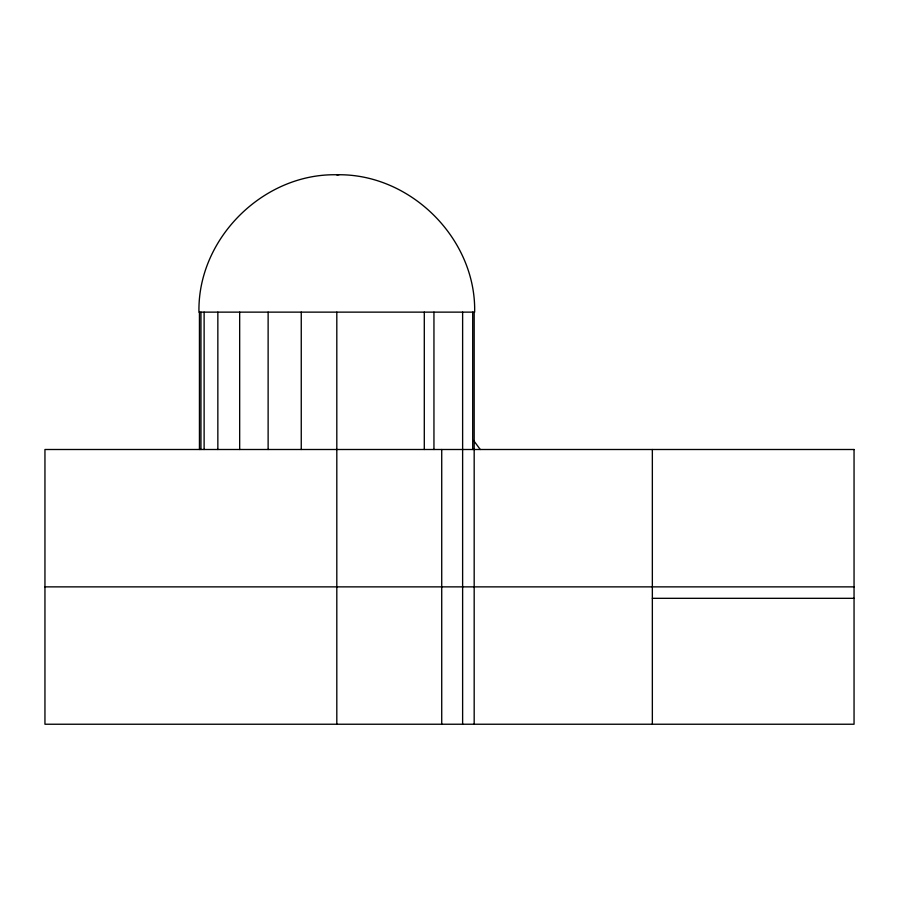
<?xml version="1.0" encoding="UTF-8"?>
<svg xmlns="http://www.w3.org/2000/svg" width="899" height="899" viewBox="0 0 899 899"><rect width="100%" height="100%" fill="white"/><g stroke="black" fill="none" stroke-linecap="round" stroke-linejoin="round"><path stroke-width="1.35" d="M336.81 174.766C263.306 173.192 197.443 238.527 198.96 312.133L474.65 312.133C476.178 238.527 410.304 173.192 336.81 174.766L338.945 174.766M44.95 586.867L854.05 586.867M652.348 598.318L854.05 598.318M473.616 440.499L480.268 449.5M652.348 449.5L652.348 724.234M474.178 312.133L474.178 724.234M472.705 312.133L472.705 449.5M462.625 312.133L462.625 724.234M441.724 449.5L441.724 724.234M433.947 312.133L433.947 449.5M424.294 312.133L424.294 449.5M336.81 312.133L336.81 724.234M301.255 312.133L301.255 449.5M268.127 312.133L268.127 449.5M239.673 312.133L239.673 449.5M217.85 312.133L217.85 449.5M204.118 312.133L204.118 449.5M200.949 312.133L200.949 449.5M199.443 312.133L199.443 449.5M854.05 449.5L44.95 449.5L44.95 724.234L854.05 724.234L854.05 449.5"/></g></svg>
